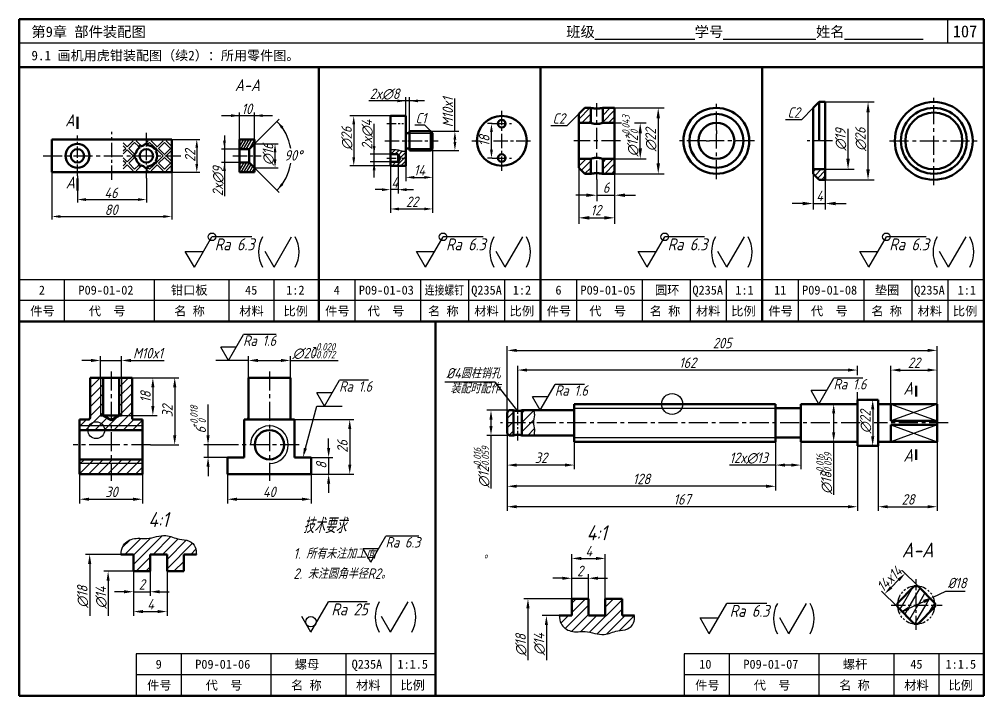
# Model space of a CAD drawing. Extents: x 0 to 322, y 0 to 226.
import ezdxf

# ---------------------------------------------------------------- set-up
doc = ezdxf.new("R2010")
doc.units = 0
doc.header["$LTSCALE"] = 0.2
doc.linetypes.add('CENTER', pattern=[50.8, 31.75, -6.35, 6.35, -6.35])
doc.linetypes.add('PHANTOM2', pattern=[31.75, 15.875, -3.175, 3.175, -3.175, 3.175, -3.175])
doc.layers.get('0').update_dxf_attribs({"linetype": 'CONTINUOUS'})
doc.layers.get('DEFPOINTS').update_dxf_attribs({"linetype": 'CONTINUOUS'})
for name, color, linetype in [('双点画线层', 7, 'PHANTOM2'), ('尺寸层', 7, 'CONTINUOUS'), ('点画线层', 7, 'CENTER'), ('细实线层', 7, 'CONTINUOUS')]:
    doc.layers.add(name, color=color, linetype=linetype)
doc.layers.add('粗实线层', color=7, linetype='CONTINUOUS', lineweight=50)
doc.styles.get("Standard").update_dxf_attribs({"font": 'gbeitc.shx', "height": 3.5, "bigfont": 'gbcbig.shx'})
doc.styles.add('宋体', font='SimSun.ttf', dxfattribs={"height": 3})
doc.dimstyles.new('ISO-25', dxfattribs={"dimtxt": 4, "dimasz": 3.5, "dimexe": 2, "dimexo": 0, "dimgap": 1, "dimtad": 1, "dimtoh": 1, "dimdsep": 46, "dimtxsty": 'Standard', "dimcen": 0, "dimclrd": 256, "dimclre": 256, "dimclrt": 256, "dimadec": 0, "dimazin": 0, "dimtfac": 1, "dimtmove": 0, "dimatfit": 2, "dimfxl": 0, "dimlwd": -1, "dimlwe": -1, "dimarcsym": 0})

# ---------------------------------------------------------------- blocks, each defined once
blk = doc.blocks.new('*D0')
at = {"layer": 'DEFPOINTS', "color": 0, "transparency": 16777216}
for p in [(305.17, 32.95), (293.73, 27.66)]:
    blk.add_point(p, dxfattribs=at)
at = {"layer": '尺寸层', "transparency": 16777216}
for p, q in [((305.17, 32.95), (309.37, 34.9)), ((309.37, 34.9), (315.84, 34.9)), ((296.91, 29.13), (301.99, 31.48))]:
    blk.add_line(p, q, dxfattribs=at)
for points in [[(301.75, 32.01), (302.24, 30.95), (305.17, 32.95)], [(296.67, 29.66), (297.16, 28.6), (293.73, 27.66)]]:
    blk.add_solid(points, dxfattribs=at)
at = {"layer": '尺寸层', "transparency": 16777216, "insert": (313.1, 37.65), "char_height": 3.5, "attachment_point": 5}
blk.add_mtext('%%C18', dxfattribs=at)

msp = doc.modelspace()

# ---------------------------------------------------------------- linework, layer by layer
at = {"lineweight": 50}
for p, q in [((322, 226), (0, 226)), ((0, 226), (0, 0)), ((322, 0), (322, 226)), ((322, 210), (0, 210)), ((100, 210), (100, 125)), ((174, 210), (174, 125)), ((248, 210), (248, 125)), ((322, 125), (0, 125)), ((139, 125), (139, 0)), ((0, 0), (322, 0))]:
    msp.add_line(p, q, dxfattribs=at)
for p, q in [((310, 218), (310, 226)), ((322, 218), (0, 218)), ((100, 139), (0, 139)), ((0, 139), (0, 125)), ((15, 139), (15, 125)), ((45, 139), (45, 125)), ((70, 139), (70, 125)), ((85, 139), (85, 125)), ((174, 139), (100, 139)), ((112, 139), (112, 125)), ((134, 139), (134, 125)), ((150, 139), (150, 125)), ((162, 139), (162, 125)), ((248, 139), (174, 139)), ((186, 139), (186, 125)), ((208, 139), (208, 125)), ((224, 139), (224, 125)), ((236, 139), (236, 125)), ((322, 139), (248, 139)), ((260, 139), (260, 125)), ((282, 139), (282, 125)), ((298, 139), (298, 125)), ((310, 139), (310, 125)), ((100, 132), (0, 132)), ((174, 132), (100, 132)), ((248, 132), (174, 132)), ((322, 132), (248, 132)), ((139, 14), (39, 14)), ((39, 14), (39, 0)), ((54, 14), (54, 0)), ((84, 14), (84, 0)), ((109, 14), (109, 0)), ((124, 14), (124, 0)), ((322, 14), (222, 14)), ((222, 14), (222, 0)), ((237, 14), (237, 0)), ((267, 14), (267, 0)), ((292, 14), (292, 0)), ((307, 14), (307, 0)), ((139, 7), (39, 7)), ((322, 7), (222, 7))]:
    msp.add_line(p, q)
at = {"layer": '双点画线层'}
for start, end in [(90, 180), (0, 90), (180, 270), (270, 0)]:
    msp.add_arc((299.452, 30.308), 6.3, start, end, dxfattribs=at)
at = {"layer": '尺寸层'}
for p, q in [((269.102, 198.375), (285.378, 198.375)), ((67.512, 193.809), (84.512, 193.809)), ((73.512, 185.873), (73.512, 194.809)), ((78.512, 185.873), (78.512, 194.809)), ((186.781, 194.375), (182.811, 190.405)), ((198.781, 196.375), (215.33, 196.375)), ((265.102, 196.375), (261.132, 192.405)), ((283.378, 175.875), (283.378, 194.875)), ((78.512, 184.373), (86.744, 192.605)), ((182.811, 190.405), (177.461, 190.405)), ((198.781, 191.375), (201.024, 191.375)), ((205.412, 191.375), (209.32, 191.375)), ((213.33, 192.875), (213.33, 177.875)), ((261.132, 192.405), (255.782, 192.405)), ((68.51, 187.224), (68.51, 166.945)), ((207.32, 182.875), (207.32, 187.875)), ((276.7, 179.375), (276.7, 189.408)), ((50.921, 185.873), (60.266, 185.873)), ((59.266, 183.873), (59.266, 176.873)), ((78.512, 184.373), (86.393, 184.373)), ((73.512, 182.623), (67.51, 182.623)), ((85.393, 178.373), (85.393, 182.373)), ((73.512, 178.123), (67.51, 178.123)), ((198.781, 179.375), (209.32, 179.375)), ((10.921, 174.873), (10.921, 159.108)), ((50.921, 174.873), (50.921, 159.108)), ((50.921, 174.873), (60.266, 174.873)), ((78.512, 176.373), (86.393, 176.373)), ((78.512, 176.373), (86.744, 168.141)), ((186.781, 176.375), (186.781, 157.666)), ((198.781, 174.375), (215.33, 174.375)), ((198.781, 174.375), (198.781, 165.211)), ((198.781, 174.375), (198.781, 157.666)), ((265.102, 174.375), (265.102, 162.444)), ((269.102, 175.875), (278.7, 175.875)), ((19.421, 173.642), (19.421, 164.767)), ((42.421, 172.873), (42.421, 164.767)), ((192.781, 172.509), (192.781, 165.211)), ((269.102, 172.375), (269.102, 162.444)), ((269.102, 172.375), (285.378, 172.375)), ((21.421, 165.767), (40.421, 165.767)), ((189.281, 167.211), (185.781, 167.211)), ((192.781, 167.211), (198.781, 167.211)), ((202.281, 167.211), (205.781, 167.211)), ((261.602, 164.444), (258.102, 164.444)), ((265.102, 164.444), (269.102, 164.444)), ((272.602, 164.444), (276.102, 164.444)), ((12.921, 160.108), (48.921, 160.108)), ((190.281, 159.666), (195.281, 159.666)), ((162.912, 94.66), (162.912, 116.774)), ((306.412, 97.46), (306.412, 116.774)), ((27.132, 106.232), (27.132, 113.413)), ((34.132, 106.232), (34.132, 113.413)), ((76.501, 106.232), (76.501, 113.413)), ((90.501, 106.232), (90.501, 113.413)), ((166.062, 115.374), (303.262, 115.374)), ((23.982, 112.013), (20.832, 112.013)), ((27.132, 112.013), (34.132, 112.013)), ((37.282, 112.013), (48.368, 112.013)), ((76.501, 112.013), (65.623, 112.013)), ((79.651, 112.013), (87.351, 112.013)), ((90.501, 112.013), (106.491, 112.013)), ((166.412, 97.164), (166.412, 110.2)), ((279.812, 107.128), (279.812, 110.2)), ((291.012, 97.46), (291.012, 110.2)), ((306.412, 97.46), (306.412, 110.2)), ((276.662, 108.8), (169.562, 108.8)), ((294.162, 108.8), (303.262, 108.8)), ((37.632, 106.232), (45.997, 106.232)), ((37.632, 106.232), (53.293, 106.232)), ((44.597, 103.082), (44.597, 96.782)), ((51.893, 103.082), (51.893, 86.982)), ((142.028, 104.884), (158.762, 104.884)), ((166.412, 95.12), (158.762, 104.884)), ((279.812, 98.86), (279.812, 101.462)), ((63.019, 86.982), (63.019, 97.28)), ((95.528, 82.671), (99.348, 96.721)), ((99.348, 96.721), (107.794, 96.721)), ((260.912, 97.46), (273.298, 97.46)), ((286.812, 98.86), (283.535, 98.86)), ((34.132, 93.632), (45.997, 93.632)), ((163.612, 95.36), (156.093, 95.36)), ((271.898, 94.31), (271.898, 88.01)), ((284.935, 95.71), (284.935, 86.61)), ((91.901, 92.232), (111.731, 92.232)), ((157.493, 92.21), (157.493, 90.11)), ((110.331, 89.082), (110.331, 77.182)), ((163.612, 86.96), (156.093, 86.96)), ((157.493, 86.96), (157.493, 69.219)), ((162.912, 87.66), (162.912, 75.658)), ((162.912, 87.66), (162.912, 68.579)), ((162.912, 87.66), (162.912, 61.752)), ((43.781, 83.832), (53.293, 83.832)), ((73.157, 83.832), (61.619, 83.832)), ((63.019, 79.632), (63.019, 83.832)), ((103.286, 82.782), (103.286, 85.932)), ((185.312, 84.86), (185.312, 75.658)), ((252.512, 84.86), (252.512, 68.579)), ((252.512, 84.86), (252.512, 75.658)), ((260.912, 84.86), (273.298, 84.86)), ((260.912, 84.86), (260.912, 75.658)), ((271.898, 84.86), (271.898, 67.119)), ((306.412, 84.86), (306.412, 61.752)), ((279.812, 83.46), (279.812, 61.752)), ((286.812, 83.46), (283.535, 83.46)), ((286.812, 83.46), (286.812, 61.752)), ((69.501, 79.632), (61.619, 79.632)), ((97.501, 79.632), (104.686, 79.632)), ((103.286, 79.632), (103.286, 74.032)), ((63.019, 76.482), (63.019, 73.332)), ((182.162, 77.058), (166.062, 77.058)), ((252.512, 77.058), (237.171, 77.058)), ((257.762, 77.058), (255.662, 77.058)), ((20.132, 74.032), (20.132, 64.247)), ((41.132, 74.032), (41.132, 64.247)), ((69.501, 74.032), (69.501, 64.247)), ((97.501, 74.032), (111.731, 74.032)), ((97.501, 74.032), (104.686, 74.032)), ((97.501, 74.032), (97.501, 64.247)), ((103.286, 70.882), (103.286, 67.732)), ((249.362, 69.979), (166.062, 69.979)), ((23.282, 65.647), (37.982, 65.647)), ((72.651, 65.647), (94.351, 65.647)), ((276.662, 63.152), (166.062, 63.152)), ((289.962, 63.152), (303.262, 63.152))]:
    msp.add_line(p, q, dxfattribs=at)
for centre, radius in [((64.303, 153.315), 1.28), ((141.512, 153.315), 1.28), ((215.512, 153.315), 1.28), ((289.512, 153.315), 1.28), ((217.963, 97.46), 3.5), ((97.381, 24.718), 1.748)]:
    msp.add_circle(centre, radius, dxfattribs=at)
for centre, radius, start, end in [((74.512, 180.373), 16.299, 8.59337, 45), ((74.512, 180.373), 16.299, 315, 351.32773), ((90.346, 148.249), 10.459, 151.02544, 208.97456), ((82.983, 148.249), 10.459, 331.02544, 28.97456), ((167.555, 148.249), 10.459, 151.02544, 208.97456), ((160.192, 148.249), 10.459, 331.02544, 28.97456), ((241.555, 148.249), 10.459, 151.02544, 208.97456), ((234.192, 148.249), 10.459, 331.02544, 28.97456), ((315.555, 148.249), 10.459, 151.02544, 208.97456), ((308.192, 148.249), 10.459, 331.02544, 28.97456), ((129.274, 26.289), 10.459, 151.02544, 208.97456), ((121.911, 26.289), 10.459, 331.02544, 28.97456), ((262.259, 25.794), 10.459, 151.02544, 208.97456), ((254.896, 25.794), 10.459, 331.02544, 28.97456)]:
    msp.add_arc(centre, radius, start, end, dxfattribs=at)
for points in [[(282.795, 194.875), (283.961, 194.875), (283.378, 198.375)], [(70.712, 194.276), (70.712, 193.343), (73.512, 193.809)], [(81.312, 194.276), (81.312, 193.343), (78.512, 193.809)], [(212.746, 192.875), (213.913, 192.875), (213.33, 196.375)], [(87.485, 189.456), (88.198, 190.058), (86.037, 191.898)], [(206.736, 187.875), (207.903, 187.875), (207.32, 191.375)], [(58.799, 183.073), (59.733, 183.073), (59.266, 185.873)], [(68.977, 185.421), (68.044, 185.421), (68.51, 182.623)], [(84.926, 181.573), (85.86, 181.573), (85.393, 184.373)], [(206.736, 182.875), (207.903, 182.875), (207.32, 179.375)], [(58.799, 177.673), (59.733, 177.673), (59.266, 174.873)], [(68.977, 175.325), (68.044, 175.325), (68.51, 178.123)], [(84.926, 179.173), (85.86, 179.173), (85.393, 176.373)], [(212.746, 177.875), (213.913, 177.875), (213.33, 174.375)], [(276.117, 179.375), (277.284, 179.375), (276.7, 175.875)], [(282.795, 175.875), (283.961, 175.875), (283.378, 172.375)], [(88.198, 170.688), (87.485, 171.29), (86.037, 168.848)], [(189.281, 167.794), (189.281, 166.628), (192.781, 167.211)], [(202.281, 167.794), (202.281, 166.628), (198.781, 167.211)], [(22.221, 166.234), (22.221, 165.301), (19.421, 165.767)], [(39.621, 166.234), (39.621, 165.301), (42.421, 165.767)], [(261.602, 165.027), (261.602, 163.861), (265.102, 164.444)], [(272.602, 165.027), (272.602, 163.861), (269.102, 164.444)], [(13.721, 160.575), (13.721, 159.642), (10.921, 160.108)], [(48.121, 160.575), (48.121, 159.642), (50.921, 160.108)], [(190.281, 160.249), (190.281, 159.083), (186.781, 159.666)], [(195.281, 160.249), (195.281, 159.083), (198.781, 159.666)], [(166.062, 115.899), (166.062, 114.849), (162.912, 115.374)], [(303.262, 115.899), (303.262, 114.849), (306.412, 115.374)], [(23.982, 112.538), (23.982, 111.488), (27.132, 112.013)], [(37.282, 112.538), (37.282, 111.488), (34.132, 112.013)], [(79.651, 112.538), (79.651, 111.488), (76.501, 112.013)], [(87.351, 112.538), (87.351, 111.488), (90.501, 112.013)], [(169.562, 109.325), (169.562, 108.275), (166.412, 108.8)], [(276.662, 109.325), (276.662, 108.275), (279.812, 108.8)], [(294.162, 109.325), (294.162, 108.275), (291.012, 108.8)], [(303.262, 109.325), (303.262, 108.275), (306.412, 108.8)], [(44.072, 103.082), (45.122, 103.082), (44.597, 106.232)], [(51.368, 103.082), (52.418, 103.082), (51.893, 106.232)], [(44.072, 96.782), (45.122, 96.782), (44.597, 93.632)], [(271.373, 94.31), (272.423, 94.31), (271.898, 97.46)], [(284.41, 95.71), (285.46, 95.71), (284.935, 98.86)], [(156.968, 92.21), (158.018, 92.21), (157.493, 95.36)], [(109.806, 89.082), (110.856, 89.082), (110.331, 92.232)], [(51.368, 86.982), (52.418, 86.982), (51.893, 83.832)], [(62.494, 86.982), (63.544, 86.982), (63.019, 83.832)], [(156.968, 90.11), (158.018, 90.11), (157.493, 86.96)], [(271.373, 88.01), (272.423, 88.01), (271.898, 84.86)], [(284.41, 86.61), (285.46, 86.61), (284.935, 83.46)], [(95.021, 82.809), (96.034, 82.534), (94.701, 79.632)], [(102.761, 82.782), (103.811, 82.782), (103.286, 79.632)], [(62.494, 76.482), (63.544, 76.482), (63.019, 79.632)], [(166.062, 77.583), (166.062, 76.533), (162.912, 77.058)], [(182.162, 77.583), (182.162, 76.533), (185.312, 77.058)], [(255.662, 77.583), (255.662, 76.533), (252.512, 77.058)], [(257.762, 77.583), (257.762, 76.533), (260.912, 77.058)], [(109.806, 77.182), (110.856, 77.182), (110.331, 74.032)], [(102.761, 70.882), (103.811, 70.882), (103.286, 74.032)], [(166.062, 70.504), (166.062, 69.454), (162.912, 69.979)], [(249.362, 70.504), (249.362, 69.454), (252.512, 69.979)], [(23.282, 66.172), (23.282, 65.122), (20.132, 65.647)], [(37.982, 66.172), (37.982, 65.122), (41.132, 65.647)], [(72.651, 66.172), (72.651, 65.122), (69.501, 65.647)], [(94.351, 66.172), (94.351, 65.122), (97.501, 65.647)], [(166.062, 63.677), (166.062, 62.627), (162.912, 63.152)], [(276.662, 63.677), (276.662, 62.627), (279.812, 63.152)], [(289.962, 63.677), (289.962, 62.627), (286.812, 63.152)], [(303.262, 63.677), (303.262, 62.627), (306.412, 63.152)]]:
    msp.add_solid(points, dxfattribs=at)
at = {"layer": '点画线层'}
for p, q in [((305.338, 170.588), (305.338, 200.336)), ((192.781, 183.411), (192.781, 197.999)), ((232.746, 188.84), (232.746, 198.372)), ((186.781, 192.622), (190.533, 196.375)), ((187.778, 191.375), (190.781, 194.377)), ((194.781, 196.132), (195.023, 196.375)), ((194.781, 193.887), (197.268, 196.375)), ((194.781, 191.642), (198.781, 195.642)), ((196.759, 191.375), (198.781, 193.397)), ((190.023, 191.375), (190.781, 192.132)), ((232.746, 188.84), (232.746, 187.687)), ((232.746, 172.62), (232.746, 187.687)), ((151.088, 185.375), (153.669, 185.375)), ((200.731, 185.375), (185.126, 185.375)), ((229.28, 185.375), (219.748, 185.375)), ((229.28, 185.375), (230.433, 185.375)), ((245.5, 185.375), (230.433, 185.375)), ((271.568, 185.375), (263.036, 185.375)), ((290.552, 185.375), (320.3, 185.375)), ((7.921, 180.373), (53.921, 180.373)), ((192.781, 172.509), (192.781, 183.411)), ((186.781, 179.152), (187.004, 179.375)), ((186.781, 176.906), (189.249, 179.375)), ((187.637, 175.518), (190.781, 178.661)), ((194.781, 178.171), (195.984, 179.375)), ((194.781, 175.926), (198.229, 179.375)), ((195.474, 174.375), (198.781, 177.681)), ((188.739, 174.375), (190.781, 176.416)), ((197.719, 174.375), (198.781, 175.436)), ((265.102, 175.032), (265.944, 175.875)), ((265.671, 173.805), (267.74, 175.875)), ((266.569, 172.907), (269.102, 175.44)), ((267.832, 172.375), (269.102, 173.644)), ((30.632, 108.339), (30.632, 71.767)), ((83.501, 108.339), (83.501, 71.767)), ((280.735, 91.16), (160.709, 91.16)), ((310.179, 91.16), (285.436, 91.16)), ((29.686, 83.832), (18.024, 83.832)), ((43.781, 83.832), (29.686, 83.832)), ((93.483, 83.832), (73.157, 83.832))]:
    msp.add_line(p, q, dxfattribs=at)
at = {"layer": '点画线层', "ltscale": 0.75}
for p, q in [((161.092, 175.371), (161.092, 195.412)), ((157.904, 191.135), (164.313, 191.135)), ((30.921, 172.353), (30.921, 188.368)), ((122.097, 185.375), (139.899, 185.375)), ((158.31, 185.375), (171.129, 185.375)), ((71.349, 180.373), (80.716, 180.373)), ((157.904, 179.615), (164.313, 179.615)), ((299.452, 21.959), (299.452, 38.958)), ((291.104, 30.308), (308.102, 30.308))]:
    msp.add_line(p, q, dxfattribs=at)
at = {"layer": '点画线层', "ltscale": 0.5}
for p, q in [((122.686, 191.135), (128.276, 191.135)), ((122.686, 179.615), (128.276, 179.615)), ((166.412, 85.294), (166.412, 97.164))]:
    msp.add_line(p, q, dxfattribs=at)
at = {"layer": '点画线层', "ltscale": 0.6}
for p, q in [((19.421, 173.642), (19.421, 187.139)), ((42.421, 172.873), (42.421, 188.056))]:
    msp.add_line(p, q, dxfattribs=at)
at = {"layer": '粗实线层'}
for p, q in [((265.102, 196.375), (267.102, 198.375)), ((267.102, 185.375), (267.102, 198.375)), ((269.102, 198.375), (267.102, 198.375)), ((269.102, 172.375), (269.102, 198.375)), ((19.421, 189.36), (19.421, 193.36)), ((123.92, 193.695), (123.92, 177.055)), ((123.92, 193.695), (129.04, 193.695)), ((129.04, 193.695), (129.04, 177.055)), ((186.781, 194.375), (188.781, 196.375)), ((186.781, 194.375), (186.781, 185.375)), ((188.781, 196.375), (190.781, 196.375)), ((190.781, 191.375), (190.781, 196.375)), ((194.781, 196.375), (198.781, 196.375)), ((194.781, 191.375), (194.781, 196.375)), ((198.781, 196.375), (198.781, 185.375)), ((265.102, 174.375), (265.102, 196.375)), ((186.781, 191.375), (190.781, 191.375)), ((194.781, 191.375), (198.781, 191.375)), ((129.04, 187.935), (130.32, 187.935)), ((130.32, 188.575), (130.32, 182.175)), ((130.32, 188.575), (137.36, 188.575)), ((137.36, 188.575), (137.36, 182.175)), ((138, 187.935), (137.36, 188.575)), ((138, 187.935), (138, 182.815)), ((10.921, 174.873), (10.921, 185.873)), ((10.921, 185.873), (50.921, 185.873)), ((50.921, 174.873), (50.921, 185.873)), ((73.512, 185.873), (73.512, 174.873)), ((73.512, 185.873), (78.512, 185.873)), ((76.762, 182.623), (78.512, 184.373)), ((78.512, 185.873), (78.512, 174.873)), ((186.781, 185.375), (186.781, 176.375)), ((198.781, 185.375), (198.781, 174.375)), ((73.512, 182.623), (76.762, 182.623)), ((76.762, 182.623), (76.762, 178.123)), ((123.92, 180.895), (126.48, 180.895)), ((126.48, 178.335), (126.48, 180.895)), ((126.48, 180.895), (127.219, 179.615)), ((129.04, 182.815), (130.32, 182.815)), ((130.32, 182.175), (137.36, 182.175)), ((138, 182.815), (137.36, 182.175)), ((73.512, 178.123), (76.762, 178.123)), ((76.762, 178.123), (78.512, 176.373)), ((123.92, 178.335), (126.48, 178.335)), ((126.48, 178.335), (127.219, 179.615)), ((186.781, 179.375), (190.781, 179.375)), ((190.781, 174.375), (190.781, 179.375)), ((194.781, 179.375), (198.781, 179.375)), ((194.781, 174.375), (194.781, 179.375)), ((10.921, 174.873), (50.921, 174.873)), ((73.512, 174.873), (78.512, 174.873)), ((123.92, 177.055), (129.04, 177.055)), ((186.781, 176.375), (188.781, 174.375)), ((188.781, 174.375), (190.781, 174.375)), ((194.781, 174.375), (198.781, 174.375)), ((269.102, 175.875), (265.102, 175.875)), ((265.102, 174.375), (267.102, 172.375)), ((19.421, 168.779), (19.421, 172.779)), ((269.102, 172.375), (267.102, 172.375)), ((37.632, 106.232), (23.632, 106.232)), ((23.632, 92.932), (23.632, 106.232)), ((27.972, 106.232), (27.972, 93.632)), ((33.292, 106.232), (33.292, 93.632)), ((37.632, 92.932), (37.632, 106.232)), ((90.501, 106.232), (76.501, 106.232)), ((76.501, 92.932), (76.501, 106.232)), ((90.501, 92.932), (90.501, 106.232)), ((299.452, 100.016), (299.452, 103.516)), ((185.312, 97.46), (185.312, 84.86)), ((185.312, 97.46), (252.512, 97.46)), ((252.512, 97.46), (252.512, 84.86)), ((260.912, 97.46), (260.912, 84.86)), ((260.912, 97.46), (279.812, 97.46)), ((279.812, 98.86), (279.812, 83.46)), ((279.812, 98.86), (286.812, 98.86)), ((286.812, 98.86), (286.812, 83.46)), ((286.812, 97.46), (306.412, 97.46)), ((291.012, 91.825), (291.012, 97.46)), ((306.412, 84.86), (306.412, 97.46)), ((27.132, 93.632), (34.132, 93.632)), ((27.972, 93.632), (30.632, 92.096)), ((33.292, 93.632), (30.632, 92.096)), ((163.612, 95.36), (162.912, 94.66)), ((162.912, 94.66), (162.912, 87.66)), ((163.612, 95.36), (165.012, 95.36)), ((165.012, 86.96), (165.012, 95.36)), ((167.812, 95.36), (185.312, 95.36)), ((167.812, 86.96), (167.812, 95.36)), ((252.512, 96.06), (260.912, 96.06)), ((20.132, 92.232), (20.132, 79.632)), ((20.132, 92.232), (22.932, 92.232)), ((38.332, 92.232), (41.132, 92.232)), ((41.132, 79.632), (41.132, 92.232)), ((75.101, 79.632), (75.101, 92.232)), ((75.101, 92.232), (91.901, 92.232)), ((91.901, 92.232), (91.901, 79.632)), ((306.412, 91.825), (291.012, 91.825)), ((291.012, 84.86), (291.012, 90.495)), ((306.412, 90.495), (291.012, 90.495)), ((41.132, 88.732), (20.132, 88.732)), ((162.912, 87.66), (163.612, 86.96)), ((163.612, 86.96), (165.012, 86.96)), ((167.812, 86.96), (185.312, 86.96)), ((185.312, 84.86), (252.512, 84.86)), ((252.512, 86.26), (260.912, 86.26)), ((260.912, 84.86), (279.812, 84.86)), ((286.812, 84.86), (306.412, 84.86)), ((279.812, 83.46), (286.812, 83.46)), ((299.452, 82.304), (299.452, 78.804)), ((20.132, 79.632), (20.132, 74.032)), ((41.132, 78.932), (20.132, 78.932)), ((41.132, 74.032), (41.132, 79.632)), ((69.501, 74.032), (69.501, 79.632)), ((69.501, 79.632), (75.101, 79.632)), ((91.901, 79.632), (97.501, 79.632)), ((97.501, 79.632), (97.501, 74.032)), ((20.132, 74.032), (41.132, 74.032)), ((97.501, 74.032), (69.501, 74.032)), ((33.921, 47.197), (38.121, 47.197)), ((38.121, 47.197), (38.121, 41.597)), ((43.721, 41.597), (43.721, 47.197)), ((43.721, 47.197), (49.321, 47.197)), ((49.321, 47.197), (49.321, 41.597)), ((54.921, 41.597), (54.921, 47.197)), ((54.921, 47.197), (59.121, 47.197)), ((38.121, 41.597), (43.721, 41.597)), ((49.321, 41.597), (54.921, 41.597)), ((293.187, 30.973), (298.787, 36.573)), ((300.117, 36.573), (305.717, 30.973)), ((184.453, 26.781), (184.453, 32.381)), ((184.453, 32.381), (190.053, 32.381)), ((190.053, 32.381), (190.053, 26.781)), ((195.653, 26.781), (195.653, 32.381)), ((195.653, 32.381), (201.253, 32.381)), ((201.253, 32.381), (201.253, 26.781)), ((293.187, 29.643), (298.787, 24.043)), ((300.117, 24.043), (305.717, 29.643)), ((180.253, 26.781), (184.453, 26.781)), ((190.053, 26.781), (195.653, 26.781)), ((201.253, 26.781), (205.453, 26.781))]:
    msp.add_line(p, q, dxfattribs=at)
for centre, radius in [((305.338, 185.375), 13), ((161.092, 185.375), 8.32), ((232.746, 185.375), 11), ((232.746, 185.375), 9), ((305.338, 185.375), 11), ((305.338, 185.375), 9.5), ((161.092, 191.135), 1.28), ((232.746, 185.375), 6), ((19.421, 180.373), 4), ((19.421, 180.373), 2.25), ((42.421, 180.373), 2.25), ((161.092, 179.615), 1.28), ((83.501, 83.832), 4.9)]:
    msp.add_circle(centre, radius, dxfattribs=at)
for centre, radius, start, end in [((42.421, 180.373), 4, 118.57006, 128.91141), ((42.421, 180.373), 3.6, 104.79622, 116.68327), ((42.421, 180.373), 4, 81.94447, 96.06118), ((42.421, 180.373), 3.6, 38.2319, 86.89927), ((42.421, 180.373), 4, 171.94447, 188.05553), ((42.421, 180.373), 3.6, 128.2319, 165.20378), ((42.421, 180.373), 4, 28.57006, 38.91141), ((42.421, 180.373), 3.6, 333.31673, 26.68327), ((42.421, 180.373), 3.6, 194.79622, 231.7681), ((42.421, 180.373), 4, 231.08859, 241.42994), ((42.421, 180.373), 3.6, 243.31673, 255.20378), ((42.421, 180.373), 3.6, 273.10073, 321.7681), ((42.421, 180.373), 4, 321.08859, 331.42994), ((42.421, 180.373), 4, 263.93882, 278.05553), ((22.932, 92.932), 0.7, 270, 0), ((38.332, 92.932), 0.7, 180, 270), ((75.801, 92.932), 0.7, 270, 0), ((91.201, 92.932), 0.7, 180, 270), ((299.452, 30.308), 6.3, 83.94244, 96.05756), ((299.452, 30.308), 6.3, 173.94244, 186.05756), ((299.452, 30.308), 6.3, 353.94244, 6.05756), ((299.452, 30.308), 6.3, 263.94244, 276.05756)]:
    msp.add_arc(centre, radius, start, end, dxfattribs=at)
for points, knots in [([(192.781, 196.191), (192.655, 196.191), (192.525, 196.193), (192.266, 196.203), (192.138, 196.21), (191.891, 196.227), (191.773, 196.237), (191.555, 196.26), (191.455, 196.272), (191.278, 196.295), (191.195, 196.307), (191.048, 196.329), (190.984, 196.339), (190.882, 196.356), (190.843, 196.363), (190.793, 196.372), (190.781, 196.375), (190.781, 196.375)], [0, 0, 0, 0, 0.3775982, 0.3775982, 0.7551964, 0.7551964, 1.1327945, 1.1327945, 1.5103927, 1.5103927, 1.8879765, 1.8879765, 2.2655603, 2.2655603, 2.6431442, 2.6431442, 3.020728, 3.020728, 3.020728, 3.020728]), ([(194.781, 196.375), (194.781, 196.375), (194.769, 196.372), (194.718, 196.363), (194.679, 196.356), (194.577, 196.339), (194.513, 196.329), (194.367, 196.307), (194.283, 196.295), (194.106, 196.272), (194.006, 196.26), (193.788, 196.237), (193.67, 196.227), (193.424, 196.21), (193.295, 196.203), (193.037, 196.193), (192.906, 196.191), (192.781, 196.191)], [9.0621839, 9.0621839, 9.0621839, 9.0621839, 9.4397678, 9.4397678, 9.8173516, 9.8173516, 10.1949354, 10.1949354, 10.5725192, 10.5725192, 10.9501174, 10.9501174, 11.3277156, 11.3277156, 11.7053137, 11.7053137, 12.0829119, 12.0829119, 12.0829119, 12.0829119]), ([(190.781, 191.375), (190.781, 191.375), (190.793, 191.37), (190.844, 191.354), (190.883, 191.341), (190.985, 191.309), (191.049, 191.29), (191.195, 191.249), (191.278, 191.227), (191.455, 191.184), (191.554, 191.162), (191.772, 191.12), (191.89, 191.1), (192.136, 191.067), (192.264, 191.053), (192.523, 191.036), (192.654, 191.031), (192.781, 191.031)], [9.1164018, 9.1164018, 9.1164018, 9.1164018, 9.4961637, 9.4961637, 9.8759257, 9.8759257, 10.2556877, 10.2556877, 10.6354496, 10.6354496, 11.0153878, 11.0153878, 11.395326, 11.395326, 11.7752642, 11.7752642, 12.1552023, 12.1552023, 12.1552023, 12.1552023]), ([(192.781, 191.031), (192.907, 191.031), (193.038, 191.036), (193.297, 191.053), (193.426, 191.067), (193.672, 191.1), (193.789, 191.12), (194.007, 191.162), (194.107, 191.184), (194.283, 191.227), (194.366, 191.249), (194.513, 191.29), (194.576, 191.309), (194.678, 191.341), (194.717, 191.354), (194.768, 191.37), (194.781, 191.375), (194.781, 191.375)], [0, 0, 0, 0, 0.3799382, 0.3799382, 0.7598764, 0.7598764, 1.1398145, 1.1398145, 1.5197527, 1.5197527, 1.8995147, 1.8995147, 2.2792767, 2.2792767, 2.6590386, 2.6590386, 3.0388006, 3.0388006, 3.0388006, 3.0388006]), ([(192.781, 179.718), (192.654, 179.718), (192.523, 179.713), (192.264, 179.696), (192.136, 179.682), (191.89, 179.649), (191.772, 179.629), (191.554, 179.587), (191.455, 179.565), (191.278, 179.522), (191.195, 179.5), (191.049, 179.459), (190.985, 179.44), (190.883, 179.408), (190.844, 179.395), (190.793, 179.379), (190.781, 179.375), (190.781, 179.375)], [0, 0, 0, 0, 0.3799382, 0.3799382, 0.7598764, 0.7598764, 1.1398145, 1.1398145, 1.5197527, 1.5197527, 1.8995147, 1.8995147, 2.2792767, 2.2792767, 2.6590386, 2.6590386, 3.0388006, 3.0388006, 3.0388006, 3.0388006]), ([(194.781, 179.375), (194.781, 179.375), (194.768, 179.379), (194.717, 179.395), (194.678, 179.408), (194.576, 179.44), (194.513, 179.459), (194.366, 179.5), (194.283, 179.522), (194.107, 179.565), (194.007, 179.587), (193.789, 179.629), (193.672, 179.649), (193.426, 179.682), (193.297, 179.696), (193.038, 179.713), (192.907, 179.718), (192.781, 179.718)], [9.1164018, 9.1164018, 9.1164018, 9.1164018, 9.4961637, 9.4961637, 9.8759257, 9.8759257, 10.2556877, 10.2556877, 10.6354496, 10.6354496, 11.0153878, 11.0153878, 11.395326, 11.395326, 11.7752642, 11.7752642, 12.1552023, 12.1552023, 12.1552023, 12.1552023]), ([(190.781, 174.375), (190.781, 174.375), (190.793, 174.377), (190.843, 174.386), (190.882, 174.393), (190.984, 174.41), (191.048, 174.42), (191.195, 174.442), (191.278, 174.454), (191.455, 174.477), (191.555, 174.489), (191.773, 174.512), (191.891, 174.522), (192.138, 174.539), (192.266, 174.546), (192.525, 174.556), (192.655, 174.558), (192.781, 174.558)], [9.0621839, 9.0621839, 9.0621839, 9.0621839, 9.4397678, 9.4397678, 9.8173516, 9.8173516, 10.1949354, 10.1949354, 10.5725192, 10.5725192, 10.9501174, 10.9501174, 11.3277156, 11.3277156, 11.7053137, 11.7053137, 12.0829119, 12.0829119, 12.0829119, 12.0829119]), ([(192.781, 174.558), (192.906, 174.558), (193.037, 174.556), (193.295, 174.546), (193.424, 174.539), (193.67, 174.522), (193.788, 174.512), (194.006, 174.489), (194.106, 174.477), (194.283, 174.454), (194.367, 174.442), (194.513, 174.42), (194.577, 174.41), (194.679, 174.393), (194.718, 174.386), (194.769, 174.377), (194.781, 174.375), (194.781, 174.375)], [0, 0, 0, 0, 0.3775982, 0.3775982, 0.7551964, 0.7551964, 1.1327945, 1.1327945, 1.5103927, 1.5103927, 1.8879765, 1.8879765, 2.2655603, 2.2655603, 2.6431442, 2.6431442, 3.020728, 3.020728, 3.020728, 3.020728]), ([(166.412, 95.12), (166.324, 95.12), (166.232, 95.123), (166.051, 95.135), (165.961, 95.144), (165.789, 95.167), (165.706, 95.181), (165.554, 95.211), (165.484, 95.226), (165.361, 95.256), (165.303, 95.272), (165.2, 95.301), (165.156, 95.314), (165.084, 95.336), (165.057, 95.345), (165.021, 95.357), (165.012, 95.36), (165.012, 95.36)], [0, 0, 0, 0, 0.3799382, 0.3799382, 0.7598764, 0.7598764, 1.1398145, 1.1398145, 1.5197527, 1.5197527, 1.8995147, 1.8995147, 2.2792767, 2.2792767, 2.6590386, 2.6590386, 3.0388006, 3.0388006, 3.0388006, 3.0388006]), ([(167.812, 95.36), (167.812, 95.36), (167.804, 95.357), (167.768, 95.345), (167.741, 95.336), (167.669, 95.314), (167.625, 95.301), (167.522, 95.272), (167.464, 95.256), (167.341, 95.226), (167.271, 95.211), (167.119, 95.181), (167.036, 95.167), (166.864, 95.144), (166.774, 95.135), (166.593, 95.123), (166.501, 95.12), (166.412, 95.12)], [9.1164018, 9.1164018, 9.1164018, 9.1164018, 9.4961637, 9.4961637, 9.8759257, 9.8759257, 10.2556877, 10.2556877, 10.6354496, 10.6354496, 11.0153878, 11.0153878, 11.395326, 11.395326, 11.7752642, 11.7752642, 12.1552023, 12.1552023, 12.1552023, 12.1552023]), ([(165.012, 86.96), (165.012, 86.96), (165.021, 86.963), (165.057, 86.974), (165.084, 86.983), (165.156, 87.005), (165.2, 87.019), (165.303, 87.048), (165.361, 87.063), (165.484, 87.093), (165.554, 87.109), (165.706, 87.138), (165.789, 87.152), (165.961, 87.175), (166.051, 87.184), (166.232, 87.197), (166.324, 87.2), (166.412, 87.2)], [9.1164018, 9.1164018, 9.1164018, 9.1164018, 9.4961637, 9.4961637, 9.8759257, 9.8759257, 10.2556877, 10.2556877, 10.6354496, 10.6354496, 11.0153878, 11.0153878, 11.395326, 11.395326, 11.7752642, 11.7752642, 12.1552023, 12.1552023, 12.1552023, 12.1552023]), ([(166.412, 87.2), (166.501, 87.2), (166.593, 87.197), (166.774, 87.184), (166.864, 87.175), (167.036, 87.152), (167.119, 87.138), (167.271, 87.109), (167.341, 87.093), (167.464, 87.063), (167.522, 87.048), (167.625, 87.019), (167.669, 87.005), (167.741, 86.983), (167.768, 86.974), (167.804, 86.963), (167.812, 86.96), (167.812, 86.96)], [0, 0, 0, 0, 0.3799382, 0.3799382, 0.7598764, 0.7598764, 1.1398145, 1.1398145, 1.5197527, 1.5197527, 1.8995147, 1.8995147, 2.2792767, 2.2792767, 2.6590386, 2.6590386, 3.0388006, 3.0388006, 3.0388006, 3.0388006])]:
    msp.add_open_spline(points, degree=3, knots=knots, dxfattribs=at)
for points, weights in [([(40.508, 183.886), (40.664, 183.73), (40.804, 183.59)], [1, 1.00152368311, 1]), ([(41.501, 183.854), (41.737, 184.089), (41.998, 184.351)], [1, 1.0043043456, 1]), ([(42.981, 184.334), (42.789, 184.141), (42.615, 183.968)], [1, 1.00232474798, 1]), ([(38.46, 180.934), (38.491, 180.903), (38.521, 180.873)], [1, 1.00036786991, 1.00061931578]), ([(38.521, 180.873), (38.74, 181.092), (38.94, 181.292)], [1.00109234685, 1.00366244714, 1]), ([(40.193, 183.201), (40.058, 183.336), (39.908, 183.486)], [1, 1.00140553206, 1]), ([(45.249, 182.601), (45.378, 182.73), (45.533, 182.886)], [1, 1.00134697217, 1.00011224012]), ([(45.934, 182.286), (45.778, 182.13), (45.637, 181.99)], [1, 1.00152368318, 1]), ([(38.521, 179.873), (38.491, 179.843), (38.46, 179.813)], [1.00061931578, 1.00036786991, 1]), ([(38.94, 179.454), (38.74, 179.654), (38.521, 179.873)], [1, 1.00366244714, 1.00109234685]), ([(39.908, 177.261), (40.058, 177.41), (40.193, 177.545)], [1, 1.00140553206, 1]), ([(40.804, 177.157), (40.664, 177.016), (40.508, 176.86)], [1, 1.00152368314, 1]), ([(45.533, 177.861), (45.378, 178.016), (45.249, 178.145)], [1.00011224012, 1.00134697217, 1]), ([(45.637, 178.757), (45.778, 178.616), (45.934, 178.46)], [1, 1.00152368314, 1]), ([(41.998, 176.395), (41.737, 176.657), (41.501, 176.892)], [1, 1.0043043456, 1]), ([(42.615, 176.778), (42.789, 176.605), (42.981, 176.413)], [1, 1.00232474798, 1])]:
    msp.add_rational_spline(points, weights, degree=2, dxfattribs=at)
at = {"layer": '细实线层'}
for p, q in [((129.04, 193.695), (129.04, 200.015)), ((130.32, 188.575), (130.32, 200.015)), ((135.344, 198.735), (116.759, 198.735)), ((145.444, 188.575), (145.444, 199.484)), ((123.92, 193.695), (110.387, 193.695)), ((111.667, 191.135), (111.667, 179.615)), ((118.478, 173.117), (118.478, 191.034)), ((135.35, 190.584), (132.07, 190.584)), ((137.36, 188.575), (135.35, 190.584)), ((157.904, 191.135), (156.366, 191.135)), ((130.32, 187.935), (138, 187.935)), ((137.36, 188.575), (146.724, 188.575)), ((157.646, 182.175), (157.646, 188.575)), ((34.701, 184.693), (36.021, 183.373)), ((35.521, 182.873), (34.701, 183.693)), ((36.021, 183.373), (38.021, 185.373)), ((38.521, 184.873), (36.521, 182.873)), ((38.021, 185.373), (37.521, 185.873)), ((39.908, 183.486), (38.521, 184.873)), ((39.521, 185.873), (39.021, 185.373)), ((39.021, 185.373), (40.508, 183.886)), ((41.998, 184.351), (43.021, 185.373)), ((43.021, 185.373), (42.521, 185.873)), ((43.521, 184.873), (42.981, 184.334)), ((44.821, 183.573), (43.521, 184.873)), ((44.521, 185.873), (44.021, 185.373)), ((44.021, 185.373), (46.021, 183.373)), ((46.021, 183.373), (48.021, 185.373)), ((48.521, 184.873), (46.521, 182.873)), ((48.021, 185.373), (47.521, 185.873)), ((50.521, 182.873), (48.521, 184.873)), ((49.521, 185.873), (49.021, 185.373)), ((49.021, 185.373), (50.921, 183.473)), ((73.512, 185.012), (74.009, 185.873)), ((73.512, 183.424), (74.926, 185.873)), ((73.966, 182.623), (75.843, 185.873)), ((74.883, 182.623), (76.759, 185.873)), ((75.799, 182.623), (77.676, 185.873)), ((76.716, 182.623), (78.512, 185.735)), ((145.444, 184.415), (145.444, 186.335)), ((34.701, 182.053), (35.521, 182.873)), ((36.021, 182.373), (34.701, 181.053)), ((38.021, 180.373), (36.021, 182.373)), ((36.021, 178.373), (38.021, 180.373)), ((36.521, 182.873), (38.46, 180.934)), ((46.021, 182.373), (45.934, 182.286)), ((48.021, 180.373), (46.021, 182.373)), ((46.021, 178.373), (48.021, 180.373)), ((46.521, 182.873), (48.521, 180.873)), ((48.521, 180.873), (50.521, 182.873)), ((50.921, 182.273), (49.021, 180.373)), ((49.021, 180.373), (50.921, 178.473)), ((123.92, 180.895), (117.198, 180.895)), ((123.92, 182.247), (124.066, 182.394)), ((124.004, 180.895), (125.464, 182.355)), ((125.441, 180.895), (126.747, 182.201)), ((126.625, 180.642), (127.864, 181.881)), ((127.151, 179.731), (129.04, 181.62)), ((130.32, 182.815), (138, 182.815)), ((137.36, 182.175), (146.724, 182.175)), ((138, 182.815), (138, 161.347)), ((34.701, 179.693), (36.021, 178.373)), ((35.521, 177.873), (34.701, 178.693)), ((34.701, 177.053), (35.521, 177.873)), ((36.021, 177.373), (34.701, 176.053)), ((38.021, 175.373), (36.021, 177.373)), ((38.46, 179.813), (36.521, 177.873)), ((36.521, 177.873), (38.521, 175.873)), ((38.521, 175.873), (39.908, 177.261)), ((43.521, 175.873), (44.821, 177.173)), ((46.021, 177.373), (44.021, 175.373)), ((45.934, 178.46), (46.021, 178.373)), ((48.021, 175.373), (46.021, 177.373)), ((48.521, 179.873), (46.521, 177.873)), ((46.521, 177.873), (48.521, 175.873)), ((50.521, 177.873), (48.521, 179.873)), ((48.521, 175.873), (50.521, 177.873)), ((50.921, 177.273), (49.021, 175.373)), ((73.512, 177.074), (74.118, 178.123)), ((73.512, 175.487), (75.034, 178.123)), ((74.074, 174.873), (75.951, 178.123)), ((74.991, 174.873), (76.829, 178.056)), ((75.908, 174.873), (77.41, 177.475)), ((123.92, 178.335), (117.198, 178.335)), ((123.92, 177.937), (124.317, 178.335)), ((124.474, 177.055), (125.754, 178.335)), ((125.911, 177.055), (129.04, 180.183)), ((126.48, 178.335), (126.48, 167.794)), ((127.348, 177.055), (129.04, 178.746)), ((128.785, 177.055), (129.04, 177.309)), ((157.904, 179.615), (156.366, 179.615)), ((37.521, 174.873), (38.021, 175.373)), ((40.508, 176.86), (39.021, 175.373)), ((39.021, 175.373), (39.521, 174.873)), ((43.021, 175.373), (41.998, 176.395)), ((42.521, 174.873), (43.021, 175.373)), ((42.981, 176.413), (43.521, 175.873)), ((44.021, 175.373), (44.521, 174.873)), ((47.521, 174.873), (48.021, 175.373)), ((49.021, 175.373), (49.521, 174.873)), ((76.824, 174.873), (77.991, 176.894)), ((77.741, 174.873), (78.512, 176.21)), ((123.92, 177.055), (110.387, 177.055)), ((123.92, 177.055), (123.92, 161.347)), ((129.04, 177.055), (129.04, 171.898)), ((131.6, 173.178), (135.44, 173.178)), ((121.36, 169.074), (118.8, 169.074)), ((126.48, 169.074), (123.92, 169.074)), ((129.04, 169.074), (131.6, 169.074)), ((126.48, 162.627), (135.44, 162.627)), ((58.452, 143.183), (64.303, 153.315)), ((77.621, 153.315), (64.303, 153.315)), ((85.066, 143.183), (90.916, 153.315)), ((135.662, 143.183), (141.512, 153.315)), ((154.83, 153.315), (141.512, 153.315)), ((162.275, 143.183), (168.125, 153.315)), ((209.662, 143.183), (215.512, 153.315)), ((228.83, 153.315), (215.512, 153.315)), ((236.275, 143.183), (242.125, 153.315)), ((283.662, 143.183), (289.512, 153.315)), ((302.83, 153.315), (289.512, 153.315)), ((310.275, 143.183), (316.125, 153.315)), ((58.452, 143.183), (55.425, 148.426)), ((55.425, 148.426), (61.479, 148.426)), ((85.066, 143.183), (82.039, 148.426)), ((135.662, 143.183), (132.635, 148.426)), ((132.635, 148.426), (138.689, 148.426)), ((162.275, 143.183), (159.248, 148.426)), ((209.662, 143.183), (206.635, 148.426)), ((206.635, 148.426), (212.689, 148.426)), ((236.275, 143.183), (233.248, 148.426)), ((283.662, 143.183), (280.635, 148.426)), ((280.635, 148.426), (286.689, 148.426)), ((310.275, 143.183), (307.248, 148.426)), ((69.841, 112.013), (74.84, 120.672)), ((85.817, 120.672), (74.84, 120.672)), ((72.428, 116.493), (67.255, 116.493)), ((69.841, 112.013), (67.255, 116.493)), ((23.632, 105.971), (23.892, 106.232)), ((23.632, 102.828), (27.035, 106.232)), ((23.632, 99.685), (27.972, 104.025)), ((27.132, 106.232), (27.132, 93.632)), ((33.292, 106.202), (33.321, 106.232)), ((33.292, 103.059), (36.465, 106.232)), ((33.292, 99.916), (37.632, 104.256)), ((34.132, 106.232), (34.132, 93.632)), ((101.91, 96.721), (106.909, 105.38)), ((116.621, 105.38), (106.909, 105.38)), ((173.962, 95.36), (178.961, 104.018)), ((188.673, 104.018), (178.961, 104.018)), ((266.957, 97.46), (271.956, 106.118)), ((281.668, 106.118), (271.956, 106.118)), ((23.632, 96.542), (27.972, 100.882)), ((33.292, 96.773), (37.632, 101.113)), ((104.496, 101.201), (99.323, 101.201)), ((101.91, 96.721), (99.323, 101.201)), ((176.549, 99.84), (171.376, 99.84)), ((173.962, 95.36), (171.376, 99.84)), ((269.544, 101.94), (264.371, 101.94)), ((266.957, 97.46), (264.371, 101.94)), ((23.632, 93.399), (27.972, 97.739)), ((28.394, 88.732), (37.632, 97.97)), ((291.012, 97.46), (306.412, 91.825)), ((306.412, 97.46), (291.012, 91.825)), ((22.108, 88.732), (27.972, 94.596)), ((31.537, 88.732), (37.632, 94.827)), ((162.912, 92.671), (165.012, 94.771)), ((167.812, 94.427), (168.745, 95.36)), ((167.812, 91.284), (171.888, 95.36)), ((185.312, 96.06), (252.512, 96.06)), ((20.132, 89.899), (22.465, 92.232)), ((25.251, 88.732), (29.353, 92.834)), ((34.68, 88.732), (38.194, 92.245)), ((37.823, 88.732), (41.132, 92.04)), ((162.912, 89.527), (165.012, 91.627)), ((167.812, 88.141), (171.932, 92.261)), ((291.012, 90.495), (306.412, 84.86)), ((306.412, 90.495), (291.012, 84.86)), ((41.132, 90.132), (20.132, 90.132)), ((40.966, 88.732), (41.132, 88.897)), ((163.55, 87.022), (165.012, 88.484)), ((169.774, 86.96), (171.932, 89.118)), ((185.312, 86.26), (252.512, 86.26)), ((20.132, 77.327), (21.737, 78.932)), ((20.132, 74.183), (24.88, 78.932)), ((41.132, 77.532), (20.132, 77.532)), ((23.123, 74.032), (28.023, 78.932)), ((26.266, 74.032), (31.166, 78.932)), ((29.409, 74.032), (34.309, 78.932)), ((32.552, 74.032), (37.452, 78.932)), ((35.695, 74.032), (40.595, 78.932)), ((38.839, 74.032), (41.132, 76.325)), ((34.37, 49.466), (36.996, 52.092)), ((35.244, 47.197), (40.624, 52.577)), ((38.121, 43.787), (47.838, 53.505)), ((38.121, 46.93), (43.929, 52.739)), ((44.673, 47.197), (50.621, 53.145)), ((47.816, 47.197), (53.022, 52.402)), ((49.321, 45.558), (55.722, 51.959)), ((117.41, 44.645), (122.409, 53.303)), ((133.386, 53.303), (122.409, 53.303)), ((49.321, 42.415), (57.829, 50.923)), ((57.246, 47.197), (58.99, 48.941)), ((119.997, 49.125), (114.824, 49.125)), ((117.41, 44.645), (114.824, 49.125)), ((33.921, 47.197), (22.099, 47.197)), ((39.073, 41.597), (43.721, 46.244)), ((184.453, 32.381), (184.453, 47.265)), ((187.603, 45.865), (192.503, 45.865)), ((195.653, 32.381), (195.653, 47.265)), ((23.499, 44.047), (23.499, 26.712)), ((42.216, 41.597), (43.721, 43.101)), ((51.646, 41.597), (54.921, 44.872)), ((300.117, 36.573), (294.799, 41.89)), ((38.121, 41.597), (28.257, 41.597)), ((38.121, 41.597), (38.121, 33.337)), ((38.121, 41.597), (38.121, 26.712)), ((43.721, 41.597), (43.721, 33.337)), ((49.321, 41.597), (49.321, 26.712)), ((54.789, 41.597), (54.921, 41.729)), ((181.303, 39.241), (178.153, 39.241)), ((184.453, 32.381), (184.453, 40.641)), ((184.453, 39.241), (190.053, 39.241)), ((190.053, 32.381), (190.053, 40.641)), ((193.203, 39.241), (196.353, 39.241)), ((291.086, 36.198), (293.561, 38.673)), ((29.657, 38.447), (29.657, 26.712)), ((294.93, 30.308), (298.22, 36.005)), ((299.452, 33.694), (300.749, 35.941)), ((34.971, 34.737), (31.821, 34.737)), ((38.121, 34.737), (43.721, 34.737)), ((46.871, 34.737), (50.021, 34.737)), ((184.453, 32.381), (168.431, 32.381)), ((184.453, 30.959), (185.874, 32.381)), ((184.453, 27.816), (189.017, 32.381)), ((195.653, 29.587), (198.446, 32.381)), ((293.187, 29.643), (287.869, 34.961)), ((297.496, 30.308), (299.452, 33.694)), ((300.063, 30.308), (302.376, 34.314)), ((302.629, 30.308), (304.003, 32.687)), ((97.381, 21.223), (103.231, 31.355)), ((116.113, 31.355), (103.231, 31.355)), ((123.994, 21.223), (129.844, 31.355)), ((169.831, 29.231), (169.831, 11.896)), ((182.28, 22.5), (190.053, 30.273)), ((190.417, 21.208), (201.253, 32.044)), ((230.366, 20.727), (236.216, 30.86)), ((249.535, 30.86), (236.216, 30.86)), ((256.979, 20.727), (262.829, 30.86)), ((294.049, 28.781), (294.93, 30.308)), ((295.676, 27.154), (297.496, 30.308)), ((297.303, 25.527), (299.452, 29.249)), ((299.452, 29.249), (300.063, 30.308)), ((299.452, 24.804), (302.629, 30.308)), ((303.575, 27.502), (305.195, 30.308)), ((305.195, 30.308), (305.63, 31.06)), ((41.271, 28.112), (46.171, 28.112)), ((97.381, 21.223), (94.354, 26.466)), ((123.994, 21.223), (120.967, 26.466)), ((180.253, 26.781), (174.589, 26.781)), ((180.255, 26.761), (180.274, 26.781)), ((180.835, 24.199), (183.417, 26.781)), ((184.442, 21.519), (190.053, 27.13)), ((187.488, 21.422), (192.846, 26.781)), ((192.991, 20.639), (201.253, 28.901)), ((196.101, 20.606), (202.276, 26.781)), ((200.413, 21.775), (205.419, 26.781)), ((230.366, 20.727), (227.339, 25.97)), ((227.339, 25.97), (233.393, 25.97)), ((256.979, 20.727), (253.952, 25.97)), ((175.989, 23.631), (175.989, 11.896)), ((299.001, 24.024), (299.452, 24.804))]:
    msp.add_line(p, q, dxfattribs=at)
msp.add_circle((25.693, 88.732), 2.8, dxfattribs=at)
msp.add_arc((83.501, 83.832), 6.3, 270, 180, dxfattribs=at)
for points, weights in [([(45.521, 182.873), (45.171, 183.222), (44.821, 183.573)], [1.00220824434, 1.00889188372, 1]), ([(44.821, 177.173), (45.171, 177.524), (45.521, 177.873)], [1, 1.00889188372, 1.00220824434])]:
    msp.add_rational_spline(points, weights, degree=2, dxfattribs=at)
for points in [[(129.04, 181.891), (127.804, 181.891), (126.588, 182.243), (125.018, 182.361), (123.92, 182.4)], [(33.921, 47.197), (34.552, 49.878), (37.868, 52.402), (42.606, 52.559), (48.922, 53.506), (53.461, 52.304), (56.684, 51.66), (58.77, 49.652), (59.121, 47.197)], [(180.253, 26.781), (180.884, 24.099), (184.2, 21.576), (188.938, 21.418), (195.254, 20.472), (199.793, 21.674), (203.016, 22.317), (205.102, 24.325), (205.453, 26.781)]]:
    msp.add_spline(points, degree=3, dxfattribs=at)
msp.add_open_spline([(171.932, 86.96), (172.034, 87.624), (172.218, 89.08), (171.559, 91.356), (172.239, 93.503), (171.977, 94.843), (171.855, 95.36)], degree=3, knots=[0.4583517, 0.4583517, 0.4583517, 0.4583517, 3.3116656, 6.7194724, 10.2927433, 12.5402053, 12.5402053, 12.5402053, 12.5402053], dxfattribs=at)
for points in [[(126.226, 199.204), (126.226, 198.266), (129.04, 198.735)], [(133.134, 199.204), (133.134, 198.266), (130.32, 198.735)], [(111.198, 190.879), (112.137, 190.879), (111.667, 193.695)], [(157.177, 188.319), (158.116, 188.319), (157.646, 191.135)], [(144.975, 185.761), (145.913, 185.761), (145.444, 188.575)], [(118.009, 183.708), (118.947, 183.708), (118.478, 180.895)], [(144.975, 184.988), (145.913, 184.988), (145.444, 182.175)], [(157.177, 182.431), (158.116, 182.431), (157.646, 179.615)], [(111.198, 179.871), (112.137, 179.871), (111.667, 177.055)], [(118.009, 175.521), (118.947, 175.521), (118.478, 178.335)], [(131.856, 173.647), (131.856, 172.709), (129.04, 173.178)], [(135.184, 173.647), (135.184, 172.709), (138, 173.178)], [(121.104, 169.543), (121.104, 168.604), (123.92, 169.074)], [(129.296, 169.543), (129.296, 168.604), (126.48, 169.074)], [(126.736, 163.097), (126.736, 162.158), (123.92, 162.627)], [(135.184, 163.097), (135.184, 162.158), (138, 162.627)], [(22.974, 44.047), (24.024, 44.047), (23.499, 47.197)], [(187.603, 46.39), (187.603, 45.34), (184.453, 45.865)], [(192.503, 46.39), (192.503, 45.34), (195.653, 45.865)], [(29.132, 38.447), (30.182, 38.447), (29.657, 41.597)], [(181.303, 39.766), (181.303, 38.716), (184.453, 39.241)], [(193.203, 39.766), (193.203, 38.716), (190.053, 39.241)], [(293.19, 39.044), (293.932, 38.302), (295.789, 40.901)], [(290.715, 36.57), (291.458, 35.827), (288.859, 33.971)], [(34.971, 35.262), (34.971, 34.212), (38.121, 34.737)], [(46.871, 35.262), (46.871, 34.212), (43.721, 34.737)], [(170.356, 29.231), (169.306, 29.231), (169.831, 32.381)], [(41.271, 28.637), (41.271, 27.587), (38.121, 28.112)], [(46.171, 28.637), (46.171, 27.587), (49.321, 28.112)], [(176.514, 23.631), (175.464, 23.631), (175.989, 26.781)]]:
    msp.add_solid(points, dxfattribs=at)

# ---------------------------------------------------------------- texts
at = {"style": '宋体'}
for s, height, p in [('第9章 部件装配图', 3.5, (4.054, 220.072)), ('班级%%U              %%U学号%%U             %%U姓名%%U           ', 3.5, (182.613, 220.072)), ('107', 4, (311.672, 219.963)), ('9.1 画机用虎钳装配图（续2）：所用零件图。', 3.2, (4.054, 212.299))]:
    msp.add_text(s, height=height, dxfattribs=at).set_placement(p)
at = {"color": 0}
for s, height, p in [('技术要求', 5, (94.761, 54.315)), ('1. 所有未注加工面                   。', 3.5, (91.504, 45.789)), ('2. 未注圆角半径R2。', 3.5, (91.504, 39.049))]:
    msp.add_text(s, height=height, dxfattribs=at).set_placement(p)
at = {"layer": '尺寸层'}
for s, height, p in [('10', 3.5, (74.19, 194.309)), ('C2', 3.5, (256.48, 193.08)), ('C2', 3.5, (178.033, 191.08)), ('90°', 3.5, (88.498, 178.778)), ('6', 3.5, (194.833, 168.011)), ('46', 3.5, (28.421, 166.267)), ('4', 3.5, (266.081, 165.244)), ('80', 3.5, (28.526, 160.608)), ('12', 3.5, (190.739, 160.466)), ('205', 3.5, (231.564, 116.074)), ('M10x1', 3.5, (37.986, 112.713)), ('∅20', 3.5, (91.229, 112.713)), ('-0.020', 2.45, (97.683, 115.368)), ('-0.072', 2.45, (97.683, 112.713)), ('162', 3.5, (220.291, 109.5)), ('22', 3.5, (296.671, 109.5)), ('%%C4圆柱销孔', 3.5, (142.569, 105.984)), ('装配时配作', 3.5, (143.89, 100.994)), ('32', 3.5, (172.107, 77.758)), ('12x∅13', 3.5, (237.142, 77.758)), ('128', 3.5, (204.861, 70.679)), ('30', 3.5, (28.699, 66.347)), ('40', 3.5, (81.314, 66.347)), ('167', 3.5, (218.441, 63.852)), ('28', 3.5, (294.607, 63.852))]:
    msp.add_text(s, height=height, dxfattribs=at).set_placement(p)
for s, height, p in [('+0.043', 2.45, (203.764, 186.052)), ('∅22', 3.5, (212.53, 181.875)), ('∅26', 3.5, (282.578, 181.984)), ('∅12', 3.5, (206.52, 180.182)), (' 0', 2.45, (206.52, 186.307)), ('∅19', 3.5, (275.9, 182.166)), ('∅16', 3.5, (84.789, 177.224)), ('22', 3.5, (58.766, 178.395)), ('2x∅9', 3.5, (68.01, 166.94)), ('18', 3.5, (43.897, 97.927)), ('32', 3.5, (51.193, 93.027)), ('+0.018', 2.45, (59.563, 89.403)), ('∅22', 3.5, (284.235, 87.66)), (' 0', 2.45, (62.319, 89.658)), ('6', 3.5, (62.319, 87.616)), ('26', 3.5, (109.631, 81.199)), ('-0.016', 2.45, (154.139, 75.351)), ('-0.059', 2.45, (156.793, 75.351)), ('-0.016', 2.45, (268.544, 73.251)), ('-0.059', 2.45, (271.198, 73.251)), ('8', 3.5, (102.586, 75.811)), ('∅12', 3.5, (156.793, 69.482)), ('∅18', 3.5, (271.198, 67.382))]:
    msp.add_text(s, height=height, rotation=90, dxfattribs=at).set_placement(p)
at = {"layer": '细实线层'}
for s, height, p in [('A-A', 4, (71.939, 201.99)), ('2x∅8', 3.5, (116.992, 199.375)), ('A', 4, (15.357, 190.26)), ('C1', 3.5, (132.284, 191.211)), ('14', 3.5, (131.72, 173.818)), ('A', 4, (15.495, 169.456)), ('4', 3.5, (124.266, 169.714)), ('22', 3.5, (129.093, 163.267)), ('Ra 6.3', 4, (65.265, 148.807)), ('Ra 6.3', 4, (142.474, 148.807)), ('Ra 6.3', 4, (216.474, 148.807)), ('Ra 6.3', 4, (290.474, 148.807)), ('Ra 1.6', 3.5, (74.717, 116.876)), ('Ra 1.6', 3.5, (106.786, 101.584)), ('Ra 1.6', 3.5, (178.838, 100.222)), ('Ra 1.6', 3.5, (271.833, 102.322)), ('A', 4.2, (295.176, 100.596)), ('A', 4.2, (295.176, 78.223)), ('4:1', 5, (43.079, 56.345)), ('4:1', 5, (189.411, 51.934)), ('Ra 6.3', 3.5, (122.286, 49.507)), ('4', 3.5, (189.032, 46.565)), ('A-A', 5, (294.634, 46.187)), ('2', 3.5, (186.232, 39.941)), ('2', 3.5, (39.9, 35.437)), ('4', 3.5, (42.7, 28.812)), ('Ra 25', 4, (104.193, 26.847)), ('Ra 6.3', 4, (237.178, 26.352))]:
    msp.add_text(s, height=height, dxfattribs=at).set_placement(p)
for s, rotation, p in [('M10x1', 90, (144.804, 189.941)), ('∅26', 90, (111.027, 182.275)), ('2x∅4', 90, (117.838, 182.485)), ('18', 90, (157.006, 183.541)), ('14x14', 45, (288.374, 34.476)), ('∅18', 90, (22.799, 29.357)), ('∅14', 90, (28.957, 29.117)), ('∅18', 90, (169.131, 13.223)), ('∅14', 90, (175.289, 13.535))]:
    msp.add_text(s, height=3.5, rotation=rotation, dxfattribs=at).set_placement(p)
at = {"layer": '细实线层', "style": '宋体'}
for s, p in [('2', (6.536, 134.022)), ('P09-01-02', (19.754, 134.022)), ('钳口板', (50.599, 134.022)), ('45', (75.394, 134.022)), ('1:2', (89.119, 134.022)), ('4', (105.001, 134.022)), ('P09-01-03', (113.369, 134.022)), ('Q235A', (150.898, 134.022)), ('1:2', (164.773, 134.022)), ('6', (179.001, 134.022)), ('P09-01-05', (187.369, 134.022)), ('圆环', (212.22, 134.022)), ('Q235A', (224.748, 134.022)), ('1:1', (239.073, 134.022)), ('11', (252.021, 134.022)), ('P09-01-08', (261.369, 134.022)), ('垫圈', (285.642, 134.022)), ('Q235A', (298.786, 134.022)), ('1:1', (313.313, 134.022)), ('件号', (3.653, 127.022)), ('代  号', (23.214, 127.022)), ('名 称', (51.738, 127.022)), ('材料', (73.444, 127.022)), ('比例', (88.24, 127.022)), ('件号', (102.117, 127.022)), ('代  号', (116.317, 127.022)), ('名 称', (136.489, 127.022)), ('材料', (151.908, 127.022)), ('比例', (163.704, 127.022)), ('件号', (176.117, 127.022)), ('代  号', (190.317, 127.022)), ('名 称', (210.489, 127.022)), ('材料', (225.908, 127.022)), ('比例', (237.704, 127.022)), ('件号', (250.117, 127.022)), ('代  号', (264.317, 127.022)), ('名 称', (284.489, 127.022)), ('材料', (299.908, 127.022)), ('比例', (311.704, 127.022)), ('9', (45.536, 9.022)), ('P09-01-06', (58.754, 9.022)), ('螺母', (91.987, 9.022)), ('Q235A', (110.968, 9.022)), ('1:1.5', (126.25, 9.022)), ('10', (227.029, 9.022)), ('P09-01-07', (241.754, 9.022)), ('螺杆', (274.987, 9.022)), ('45', (297.484, 9.022)), ('1:1.5', (309.25, 9.022)), ('件号', (42.653, 2.022)), ('代  号', (62.214, 2.022)), ('名 称', (90.738, 2.022)), ('材料', (112.444, 2.022)), ('比例', (127.24, 2.022)), ('件号', (225.653, 2.022)), ('代  号', (245.214, 2.022)), ('名 称', (273.738, 2.022)), ('材料', (295.444, 2.022)), ('比例', (310.24, 2.022))]:
    msp.add_text(s, height=3, dxfattribs=at).set_placement(p)
at = {"layer": '细实线层', "style": '宋体', "width": 0.8}
msp.add_text('连接螺钉', height=3, dxfattribs=at).set_placement((135.372, 134.022))

# ---------------------------------------------------------------- dimensions: what is measured, and where the dimension line sits
at = {"layer": '尺寸层'}
dim = msp.add_diameter_dim_2p(p1=(293.734, 27.662), p2=(305.17, 32.953), text='%%C18', dimstyle='ISO-25', dxfattribs=at)
dim.commit()
dim.dimension.update_dxf_attribs({"geometry": '*D0', "text_midpoint": (313.103, 34.896), "dimtype": 163})

doc.saveas('drawing.dxf')
